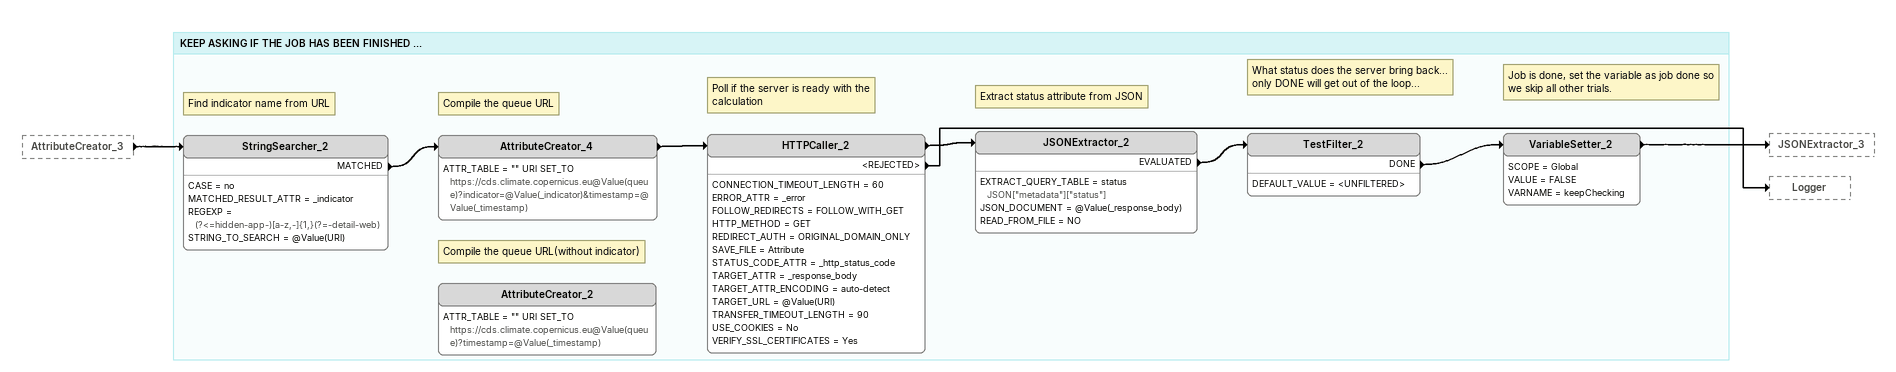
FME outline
AttributeCreator_3 [outside]
    -> StringSearcher_2

Bookmark: KEEP ASKING IF THE JOB HAS BEEN FINISHED ...
Note: Find indicator name from URL
StringSearcher_2
    CASE = no
    MATCHED_RESULT_ATTR = _indicator
    REGEXP = (?<=hidden-app-)[a-z,-]{1,}(?=-detail-web)
    STRING_TO_SEARCH = @Value(URl)
    MATCHED -> AttributeCreator_4
Note: Compile the queue URL
AttributeCreator_4
    ATTR_TABLE = "" URl SET_TO https://cds.climate.copernicus.eu@Value(queue)?indicator=@Value(_indicator)&timestamp=@Value(_timestamp)
    -> HTTPCaller_2
Note: Poll if the server is ready with the calculation
HTTPCaller_2
    CONNECTION_TIMEOUT_LENGTH = 60
    ERROR_ATTR = _error
    FOLLOW_REDIRECTS = FOLLOW_WITH_GET
    HTTP_METHOD = GET
    REDIRECT_AUTH = ORIGINAL_DOMAIN_ONLY
    SAVE_FILE = Attribute
    STATUS_CODE_ATTR = _http_status_code
    TARGET_ATTR = _response_body
    TARGET_ATTR_ENCODING = auto-detect
    TARGET_URL = @Value(URl)
    TRANSFER_TIMEOUT_LENGTH = 90
    USE_COOKIES = No
    VERIFY_SSL_CERTIFICATES = Yes
    -> JSONExtractor_2
    <REJECTED> -> Logger
Note: Extract status attribute from JSON
JSONExtractor_2
    EXTRACT_QUERY_TABLE = status JSON["metadata"]["status"]
    JSON_DOCUMENT = @Value(_response_body)
    READ_FROM_FILE = NO
    EVALUATED -> TestFilter_2
Note: What status does the server bring back... only DONE will get out of the loop...
TestFilter_2
    DEFAULT_VALUE = <UNFILTERED>
    DONE -> VariableSetter_2
Note: Job is done, set the variable as job done so we skip all other trials.
VariableSetter_2
    SCOPE = Global
    VALUE = FALSE
    VARNAME = keepChecking
    -> JSONExtractor_3
Note: Compile the queue URL(without indicator)
AttributeCreator_2
    ATTR_TABLE = "" URl SET_TO https://cds.climate.copernicus.eu@Value(queue)?timestamp=@Value(_timestamp)
